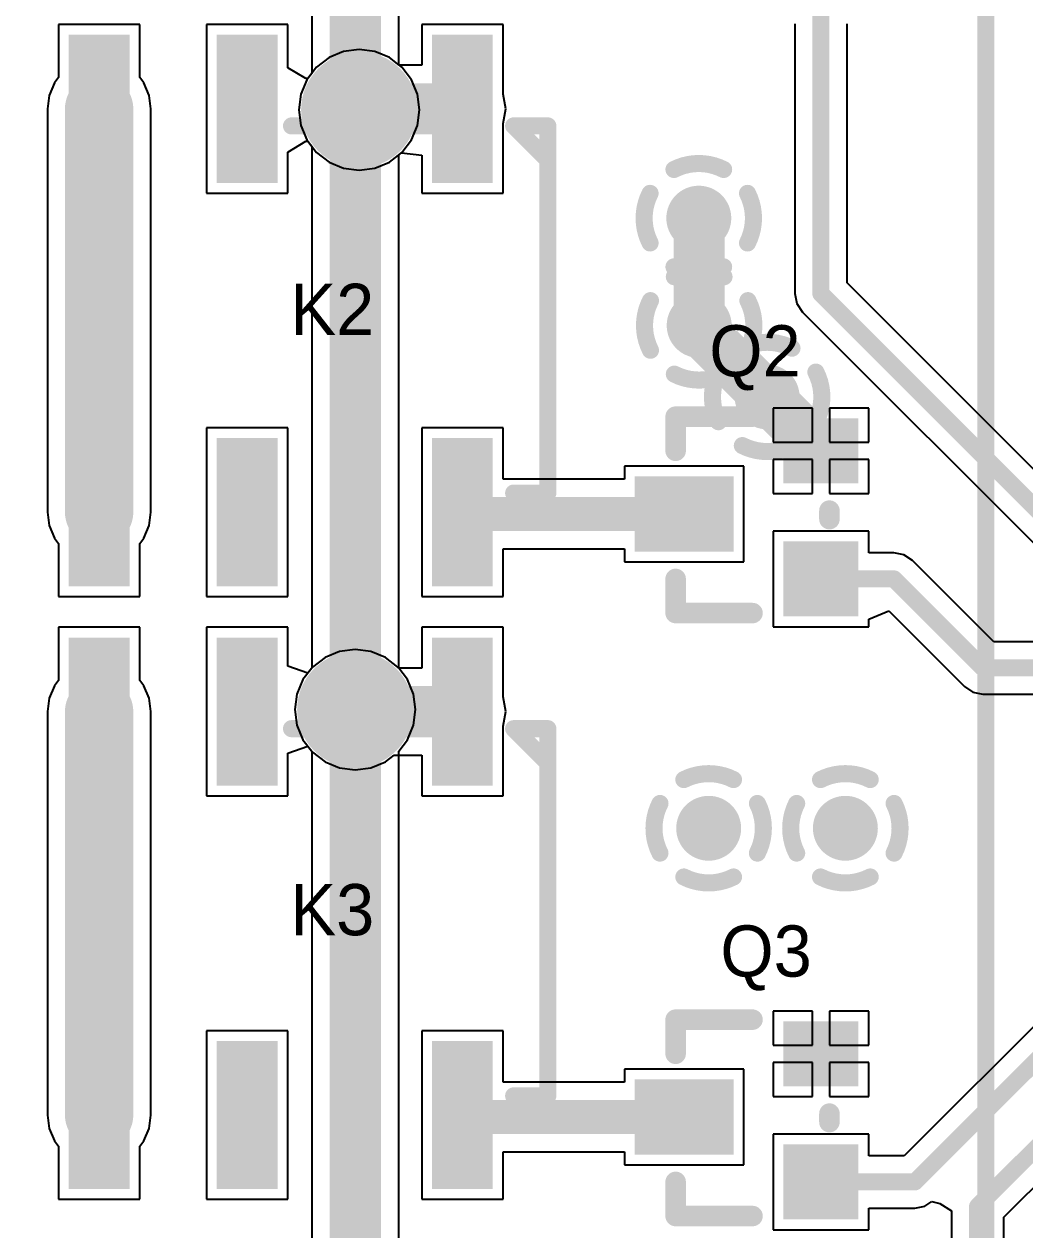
# Model space of a CAD drawing. Header units: millimetres. Extents: x 6.83 to 16.18, y 4.59 to 12.3.
# Drawn here: x 9.459 to 10.045, y 7.981 to 8.687 of the extents above; entities that cross this region are included whole.
import ezdxf

# ---------------------------------------------------------------- set-up
doc = ezdxf.new("R2010")
doc.units = ezdxf.units.MM
doc.header["$MEASUREMENT"] = 0
for name, color, linetype in [('BottomLayer', 5, 'Continuous'), ('BottomSolder', 6, 'Continuous'), ('InternalPlane1', 76, 'Continuous'), ('InternalPlane2', 16, 'Continuous'), ('MultiLayer', 9, 'Continuous'), ('TopLayer', 1, 'Continuous'), ('TopOverlay', 2, 'Continuous'), ('TopPaste', 8, 'Continuous'), ('TopSolder', 216, 'Continuous'), ('ViaHoleLayer', 16, 'Continuous')]:
    doc.layers.add(name, color=color, linetype=linetype)

# ---------------------------------------------------------------- blocks, each defined once
blk = doc.blocks.new('SOT_23_148')
at = {"layer": 'TopLayer'}
for points in [[(0.018278, 0.052755), (0.018278, 0.082755), (-0.017722, 0.052755), (-0.017722, 0.082755)], [(-0.054722, 0.012755), (-0.054722, 0.048755), (-0.104722, 0.012755), (-0.104722, 0.048755)], [(0.018278, -0.025245), (0.018278, 0.010755), (-0.017722, -0.025245), (-0.017722, 0.010755)]]:
    blk.add_solid(points, dxfattribs=at)
at = {"layer": 'TopOverlay', "const_width": 0.012}
for points in [[(-0.084722, 0.087755), (-0.039722, 0.087755)], [(-0.084722, 0.067755), (-0.084722, 0.087755)], [(0.005278, 0.027755), (0.005278, 0.032755)], [(-0.084722, -0.027245), (-0.084722, -0.007245)], [(-0.084722, -0.027245), (-0.039722, -0.027245)]]:
    blk.add_lwpolyline(points, dxfattribs=at)
at = {"layer": 'TopOverlay', "const_width": 0.006}
for points in [[(-0.087722, 0.087755, 1), (-0.081722, 0.087755, 1)], [(-0.087722, 0.087755, 1), (-0.081722, 0.087755, 1)], [(-0.042722, 0.087755, 1), (-0.036722, 0.087755, 1)], [(-0.087722, 0.067755, 1), (-0.081722, 0.067755, 1)], [(0.002278, 0.032755, 1), (0.008278, 0.032755, 1)], [(0.002278, 0.027755, 1), (0.008278, 0.027755, 1)], [(-0.087722, -0.007245, 1), (-0.081722, -0.007245, 1)], [(-0.087722, -0.027245, 1), (-0.081722, -0.027245, 1)], [(-0.087722, -0.027245, 1), (-0.081722, -0.027245, 1)], [(-0.042722, -0.027245, 1), (-0.036722, -0.027245, 1)]]:
    blk.add_lwpolyline(points, format="xyb", close=True, dxfattribs=at)
at = {"layer": 'TopPaste'}
for points in [[(0.018278, 0.052755), (0.018278, 0.082755), (-0.017722, 0.052755), (-0.017722, 0.082755)], [(-0.054722, 0.012755), (-0.054722, 0.048755), (-0.104722, 0.012755), (-0.104722, 0.048755)], [(0.018278, -0.025245), (0.018278, 0.010755), (-0.017722, -0.025245), (-0.017722, 0.010755)]]:
    blk.add_solid(points, dxfattribs=at)
at = {"layer": 'TopSolder'}
for points in [[(0.022278, 0.048755), (0.022278, 0.086755), (-0.021722, 0.048755), (-0.021722, 0.086755)], [(-0.050722, 0.008755), (-0.050722, 0.052755), (-0.108722, 0.008755), (-0.108722, 0.052755)], [(0.022278, -0.029245), (0.022278, 0.014755), (-0.021722, -0.029245), (-0.021722, 0.014755)]]:
    blk.add_solid(points, dxfattribs=at)
blk = doc.blocks.new('SOT_23_149')
at = {"layer": 'TopLayer'}
for points in [[(0.018278, 0.052755), (0.018278, 0.082755), (-0.017722, 0.052755), (-0.017722, 0.082755)], [(-0.054722, 0.012755), (-0.054722, 0.048755), (-0.104722, 0.012755), (-0.104722, 0.048755)], [(0.018278, -0.025245), (0.018278, 0.010755), (-0.017722, -0.025245), (-0.017722, 0.010755)]]:
    blk.add_solid(points, dxfattribs=at)
at = {"layer": 'TopOverlay', "const_width": 0.012}
for points in [[(-0.084722, 0.087755), (-0.039722, 0.087755)], [(-0.084722, 0.067755), (-0.084722, 0.087755)], [(0.005278, 0.027755), (0.005278, 0.032755)], [(-0.084722, -0.027245), (-0.084722, -0.007245)], [(-0.084722, -0.027245), (-0.039722, -0.027245)]]:
    blk.add_lwpolyline(points, dxfattribs=at)
at = {"layer": 'TopOverlay', "const_width": 0.006}
for points in [[(-0.087722, 0.087755, 1), (-0.081722, 0.087755, 1)], [(-0.087722, 0.087755, 1), (-0.081722, 0.087755, 1)], [(-0.042722, 0.087755, 1), (-0.036722, 0.087755, 1)], [(-0.087722, 0.067755, 1), (-0.081722, 0.067755, 1)], [(0.002278, 0.032755, 1), (0.008278, 0.032755, 1)], [(0.002278, 0.027755, 1), (0.008278, 0.027755, 1)], [(-0.087722, -0.007245, 1), (-0.081722, -0.007245, 1)], [(-0.087722, -0.027245, 1), (-0.081722, -0.027245, 1)], [(-0.087722, -0.027245, 1), (-0.081722, -0.027245, 1)], [(-0.042722, -0.027245, 1), (-0.036722, -0.027245, 1)]]:
    blk.add_lwpolyline(points, format="xyb", close=True, dxfattribs=at)
at = {"layer": 'TopPaste'}
for points in [[(0.018278, 0.052755), (0.018278, 0.082755), (-0.017722, 0.052755), (-0.017722, 0.082755)], [(-0.054722, 0.012755), (-0.054722, 0.048755), (-0.104722, 0.012755), (-0.104722, 0.048755)], [(0.018278, -0.025245), (0.018278, 0.010755), (-0.017722, -0.025245), (-0.017722, 0.010755)]]:
    blk.add_solid(points, dxfattribs=at)
at = {"layer": 'TopSolder'}
for points in [[(0.022278, 0.048755), (0.022278, 0.086755), (-0.021722, 0.048755), (-0.021722, 0.086755)], [(-0.050722, 0.008755), (-0.050722, 0.052755), (-0.108722, 0.008755), (-0.108722, 0.052755)], [(0.022278, -0.029245), (0.022278, 0.014755), (-0.021722, -0.029245), (-0.021722, 0.014755)]]:
    blk.add_solid(points, dxfattribs=at)
blk = doc.blocks.new('AXICOM_IM06_155')
at = {"layer": 'TopLayer'}
for points in [[(-0.13873, 0.0719), (-0.11117, 0.0719), (-0.13873, 0.15064), (-0.11117, 0.15064)], [(-0.01275, 0.0719), (0.01481, 0.0719), (-0.01275, 0.15064), (0.01481, 0.15064)], [(0.07387, 0.0719), (0.10143, 0.0719), (0.07387, 0.15064), (0.10143, 0.15064)], [(0.16048, 0.0719), (0.18804, 0.0719), (0.16048, 0.15064), (0.18804, 0.15064)], [(-0.13873, -0.16432), (-0.11117, -0.16432), (-0.13873, -0.08558), (-0.11117, -0.08558)], [(-0.01275, -0.16432), (0.01481, -0.16432), (-0.01275, -0.08558), (0.01481, -0.08558)], [(0.07387, -0.16432), (0.10143, -0.16432), (0.07387, -0.08558), (0.10143, -0.08558)], [(0.16048, -0.16432), (0.18804, -0.16432), (0.16048, -0.08558), (0.18804, -0.08558)]]:
    blk.add_solid(points, dxfattribs=at)
at = {"layer": 'TopOverlay', "const_width": 0.01}
for points in [[(-0.15495, 0.10005), (-0.17495, 0.10005)], [(-0.17495, 0.10005), (-0.17495, -0.11495)], [(0.22005, 0.10005), (0.20005, 0.10005)], [(0.22005, 0.10005), (0.22005, -0.11495)], [(-0.15495, -0.11495), (-0.17495, -0.09495)], [(-0.15495, -0.11495), (-0.17495, -0.11495)], [(-0.02495, -0.11495), (-0.09995, -0.11495)], [(0.22005, -0.11495), (0.20005, -0.11495)]]:
    blk.add_lwpolyline(points, dxfattribs=at)
at = {"layer": 'TopOverlay', "const_width": 0.005}
for points in [[(-0.17745, 0.10005, 1), (-0.17245, 0.10005, 1)], [(-0.17745, 0.10005, 1), (-0.17245, 0.10005, 1)], [(-0.15745, 0.10005, 1), (-0.15245, 0.10005, 1)], [(0.19755, 0.10005, 1), (0.20255, 0.10005, 1)], [(0.21755, 0.10005, 1), (0.22255, 0.10005, 1)], [(0.21755, 0.10005, 1), (0.22255, 0.10005, 1)], [(-0.17745, -0.09495, 1), (-0.17245, -0.09495, 1)], [(-0.17745, -0.11495, 1), (-0.17245, -0.11495, 1)], [(-0.17745, -0.11495, 1), (-0.17245, -0.11495, 1)], [(-0.15745, -0.11495, 1), (-0.15245, -0.11495, 1)], [(-0.15745, -0.11495, 1), (-0.15245, -0.11495, 1)], [(-0.10245, -0.11495, 1), (-0.09745, -0.11495, 1)], [(-0.02745, -0.11495, 1), (-0.02245, -0.11495, 1)], [(0.19755, -0.11495, 1), (0.20255, -0.11495, 1)], [(0.21755, -0.11495, 1), (0.22255, -0.11495, 1)], [(0.21755, -0.11495, 1), (0.22255, -0.11495, 1)]]:
    blk.add_lwpolyline(points, format="xyb", close=True, dxfattribs=at)
at = {"layer": 'TopPaste'}
for points in [[(-0.13873, 0.0719), (-0.11117, 0.0719), (-0.13873, 0.15064), (-0.11117, 0.15064)], [(-0.01275, 0.0719), (0.01481, 0.0719), (-0.01275, 0.15064), (0.01481, 0.15064)], [(0.07387, 0.0719), (0.10143, 0.0719), (0.07387, 0.15064), (0.10143, 0.15064)], [(0.16048, 0.0719), (0.18804, 0.0719), (0.16048, 0.15064), (0.18804, 0.15064)], [(-0.13873, -0.16432), (-0.11117, -0.16432), (-0.13873, -0.08558), (-0.11117, -0.08558)], [(-0.01275, -0.16432), (0.01481, -0.16432), (-0.01275, -0.08558), (0.01481, -0.08558)], [(0.07387, -0.16432), (0.10143, -0.16432), (0.07387, -0.08558), (0.10143, -0.08558)], [(0.16048, -0.16432), (0.18804, -0.16432), (0.16048, -0.08558), (0.18804, -0.08558)]]:
    blk.add_solid(points, dxfattribs=at)
at = {"layer": 'TopSolder'}
for points in [[(-0.14273, 0.0679), (-0.10717, 0.0679), (-0.14273, 0.15464), (-0.10717, 0.15464)], [(-0.01675, 0.0679), (0.01881, 0.0679), (-0.01675, 0.15464), (0.01881, 0.15464)], [(0.06987, 0.0679), (0.10543, 0.0679), (0.06987, 0.15464), (0.10543, 0.15464)], [(0.15648, 0.0679), (0.19204, 0.0679), (0.15648, 0.15464), (0.19204, 0.15464)], [(-0.14273, -0.16832), (-0.10717, -0.16832), (-0.14273, -0.08158), (-0.10717, -0.08158)], [(-0.01675, -0.16832), (0.01881, -0.16832), (-0.01675, -0.08158), (0.01881, -0.08158)], [(0.06987, -0.16832), (0.10543, -0.16832), (0.06987, -0.08158), (0.10543, -0.08158)], [(0.15648, -0.16832), (0.19204, -0.16832), (0.15648, -0.08158), (0.19204, -0.08158)]]:
    blk.add_solid(points, dxfattribs=at)
blk = doc.blocks.new('AXICOM_IM06_156')
at = {"layer": 'TopLayer'}
for points in [[(-0.13873, 0.0719), (-0.11117, 0.0719), (-0.13873, 0.15064), (-0.11117, 0.15064)], [(-0.01275, 0.0719), (0.01481, 0.0719), (-0.01275, 0.15064), (0.01481, 0.15064)], [(0.07387, 0.0719), (0.10143, 0.0719), (0.07387, 0.15064), (0.10143, 0.15064)], [(0.16048, 0.0719), (0.18804, 0.0719), (0.16048, 0.15064), (0.18804, 0.15064)], [(-0.13873, -0.16432), (-0.11117, -0.16432), (-0.13873, -0.08558), (-0.11117, -0.08558)], [(-0.01275, -0.16432), (0.01481, -0.16432), (-0.01275, -0.08558), (0.01481, -0.08558)], [(0.07387, -0.16432), (0.10143, -0.16432), (0.07387, -0.08558), (0.10143, -0.08558)], [(0.16048, -0.16432), (0.18804, -0.16432), (0.16048, -0.08558), (0.18804, -0.08558)]]:
    blk.add_solid(points, dxfattribs=at)
at = {"layer": 'TopOverlay', "const_width": 0.01}
for points in [[(-0.15495, 0.10005), (-0.17495, 0.10005)], [(-0.17495, 0.10005), (-0.17495, -0.11495)], [(0.22005, 0.10005), (0.20005, 0.10005)], [(0.22005, 0.10005), (0.22005, -0.11495)], [(-0.15495, -0.11495), (-0.17495, -0.09495)], [(-0.15495, -0.11495), (-0.17495, -0.11495)], [(-0.02495, -0.11495), (-0.09995, -0.11495)], [(0.22005, -0.11495), (0.20005, -0.11495)]]:
    blk.add_lwpolyline(points, dxfattribs=at)
at = {"layer": 'TopOverlay', "const_width": 0.005}
for points in [[(-0.17745, 0.10005, 1), (-0.17245, 0.10005, 1)], [(-0.17745, 0.10005, 1), (-0.17245, 0.10005, 1)], [(-0.15745, 0.10005, 1), (-0.15245, 0.10005, 1)], [(0.19755, 0.10005, 1), (0.20255, 0.10005, 1)], [(0.21755, 0.10005, 1), (0.22255, 0.10005, 1)], [(0.21755, 0.10005, 1), (0.22255, 0.10005, 1)], [(-0.17745, -0.09495, 1), (-0.17245, -0.09495, 1)], [(-0.17745, -0.11495, 1), (-0.17245, -0.11495, 1)], [(-0.17745, -0.11495, 1), (-0.17245, -0.11495, 1)], [(-0.15745, -0.11495, 1), (-0.15245, -0.11495, 1)], [(-0.15745, -0.11495, 1), (-0.15245, -0.11495, 1)], [(-0.10245, -0.11495, 1), (-0.09745, -0.11495, 1)], [(-0.02745, -0.11495, 1), (-0.02245, -0.11495, 1)], [(0.19755, -0.11495, 1), (0.20255, -0.11495, 1)], [(0.21755, -0.11495, 1), (0.22255, -0.11495, 1)], [(0.21755, -0.11495, 1), (0.22255, -0.11495, 1)]]:
    blk.add_lwpolyline(points, format="xyb", close=True, dxfattribs=at)
at = {"layer": 'TopPaste'}
for points in [[(-0.13873, 0.0719), (-0.11117, 0.0719), (-0.13873, 0.15064), (-0.11117, 0.15064)], [(-0.01275, 0.0719), (0.01481, 0.0719), (-0.01275, 0.15064), (0.01481, 0.15064)], [(0.07387, 0.0719), (0.10143, 0.0719), (0.07387, 0.15064), (0.10143, 0.15064)], [(0.16048, 0.0719), (0.18804, 0.0719), (0.16048, 0.15064), (0.18804, 0.15064)], [(-0.13873, -0.16432), (-0.11117, -0.16432), (-0.13873, -0.08558), (-0.11117, -0.08558)], [(-0.01275, -0.16432), (0.01481, -0.16432), (-0.01275, -0.08558), (0.01481, -0.08558)], [(0.07387, -0.16432), (0.10143, -0.16432), (0.07387, -0.08558), (0.10143, -0.08558)], [(0.16048, -0.16432), (0.18804, -0.16432), (0.16048, -0.08558), (0.18804, -0.08558)]]:
    blk.add_solid(points, dxfattribs=at)
at = {"layer": 'TopSolder'}
for points in [[(-0.14273, 0.0679), (-0.10717, 0.0679), (-0.14273, 0.15464), (-0.10717, 0.15464)], [(-0.01675, 0.0679), (0.01881, 0.0679), (-0.01675, 0.15464), (0.01881, 0.15464)], [(0.06987, 0.0679), (0.10543, 0.0679), (0.06987, 0.15464), (0.10543, 0.15464)], [(0.15648, 0.0679), (0.19204, 0.0679), (0.15648, 0.15464), (0.19204, 0.15464)], [(-0.14273, -0.16832), (-0.10717, -0.16832), (-0.14273, -0.08158), (-0.10717, -0.08158)], [(-0.01675, -0.16832), (0.01881, -0.16832), (-0.01675, -0.08158), (0.01881, -0.08158)], [(0.06987, -0.16832), (0.10543, -0.16832), (0.06987, -0.08158), (0.10543, -0.08158)], [(0.15648, -0.16832), (0.19204, -0.16832), (0.15648, -0.08158), (0.19204, -0.08158)]]:
    blk.add_solid(points, dxfattribs=at)

msp = doc.modelspace()

# ---------------------------------------------------------------- linework, layer by layer
at = {"layer": 'BottomLayer'}
for p, q in [((9.62737, 8.96211), (9.62737, 8.65766)), ((9.67835, 8.66268), (9.67835, 8.96488)), ((9.62737, 8.65766), (9.62458, 8.65402)), ((9.68011, 8.66133), (9.67835, 8.66268)), ((9.68572, 8.65402), (9.68011, 8.66133)), ((9.62458, 8.65402), (9.62105, 8.6455)), ((9.68925, 8.6455), (9.68572, 8.65402)), ((9.62105, 8.6455), (9.61985, 8.63637)), ((9.69045, 8.63637), (9.68925, 8.6455)), ((9.61985, 8.63637), (9.62105, 8.62723)), ((9.68925, 8.62723), (9.69045, 8.63637)), ((9.62105, 8.62723), (9.62458, 8.61872)), ((9.68572, 8.61872), (9.68925, 8.62723)), ((9.62458, 8.61872), (9.62737, 8.61508)), ((9.62737, 8.61508), (9.62737, 8.30947)), ((9.68011, 8.61141), (9.68572, 8.61872)), ((9.67835, 8.61005), (9.68011, 8.61141)), ((9.67835, 8.30937), (9.67835, 8.61005)), ((9.62737, 8.30947), (9.62225, 8.3028)), ((9.68339, 8.3028), (9.67835, 8.30937)), ((9.62225, 8.3028), (9.61872, 8.29428)), ((9.68692, 8.29428), (9.68339, 8.3028)), ((9.61872, 8.29428), (9.61752, 8.28514)), ((9.68812, 8.28514), (9.68692, 8.29428)), ((9.61752, 8.28514), (9.61872, 8.27601)), ((9.68692, 8.27601), (9.68812, 8.28514)), ((9.61872, 8.27601), (9.62225, 8.26749)), ((9.68339, 8.26749), (9.68692, 8.27601)), ((9.62225, 8.26749), (9.62737, 8.26082)), ((9.67835, 8.26092), (9.68339, 8.26749)), ((9.67835, 7.95698), (9.67835, 8.26092)), ((9.62737, 8.26082), (9.62737, 7.95708))]:
    msp.add_line(p, q, dxfattribs=at)
at = {"layer": 'BottomLayer', "const_width": 0.03}
msp.add_lwpolyline([(9.65286, 5.81902), (9.65286, 10.53152)], dxfattribs=at)
at = {"layer": 'BottomLayer'}
for points, const_width in [([(9.64265, 8.63637, 1), (9.66765, 8.63637, 1)], 0.025), ([(9.8464, 8.57295, 1), (9.8614, 8.57295, 1)], 0.015), ([(9.84662, 8.51012, 1), (9.86162, 8.51012, 1)], 0.015), ([(9.8864, 8.46828, 1), (9.9014, 8.46828, 1)], 0.015), ([(9.64032, 8.28514, 1), (9.66532, 8.28514, 1)], 0.025), ([(9.85218, 8.21568, 1), (9.86718, 8.21568, 1)], 0.015), ([(9.93218, 8.21568, 1), (9.94718, 8.21568, 1)], 0.015)]:
    msp.add_lwpolyline(points, format="xyb", close=True, dxfattribs=dict(at, const_width=const_width))
at = {"layer": 'BottomSolder'}
for points, const_width in [([(9.64065, 8.63637, 1), (9.66965, 8.63637, 1)], 0.029), ([(9.8444, 8.57295, 1), (9.8634, 8.57295, 1)], 0.019), ([(9.84462, 8.51012, 1), (9.86362, 8.51012, 1)], 0.019), ([(9.8844, 8.46828, 1), (9.9034, 8.46828, 1)], 0.019), ([(9.63832, 8.28514, 1), (9.66732, 8.28514, 1)], 0.029), ([(9.85018, 8.21568, 1), (9.86918, 8.21568, 1)], 0.019), ([(9.93018, 8.21568, 1), (9.94918, 8.21568, 1)], 0.019)]:
    msp.add_lwpolyline(points, format="xyb", close=True, dxfattribs=dict(at, const_width=const_width))
at = {"layer": 'InternalPlane1'}
for points, const_width in [([(9.63815, 8.63637, 1), (9.67215, 8.63637, 1)], 0.034), ([(9.83687, 8.60146, 1), (9.84187, 8.60146, 1)], 0.005), ([(9.86593, 8.60146, 1), (9.87093, 8.60146, 1)], 0.005), ([(9.82289, 8.58747, 1), (9.82789, 8.58747, 1)], 0.005), ([(9.87991, 8.58747, 1), (9.88491, 8.58747, 1)], 0.005), ([(9.82289, 8.55842, 1), (9.82789, 8.55842, 1)], 0.005), ([(9.87991, 8.55842, 1), (9.88491, 8.55842, 1)], 0.005), ([(9.83687, 8.54443, 1), (9.84187, 8.54443, 1)], 0.005), ([(9.83709, 8.53863, 1), (9.84209, 8.53863, 1)], 0.005), ([(9.86593, 8.54443, 1), (9.87093, 8.54443, 1)], 0.005), ([(9.86615, 8.53863, 1), (9.87115, 8.53863, 1)], 0.005), ([(9.82311, 8.52465, 1), (9.82811, 8.52465, 1)], 0.005), ([(9.88013, 8.52465, 1), (9.88513, 8.52465, 1)], 0.005), ([(9.87688, 8.49679, 1), (9.88188, 8.49679, 1)], 0.005), ([(9.90593, 8.49679, 1), (9.91093, 8.49679, 1)], 0.005), ([(9.82311, 8.49559, 1), (9.82811, 8.49559, 1)], 0.005), ([(9.88013, 8.49559, 1), (9.88513, 8.49559, 1)], 0.005), ([(9.86289, 8.48281, 1), (9.86789, 8.48281, 1)], 0.005), ([(9.91992, 8.48281, 1), (9.92492, 8.48281, 1)], 0.005), ([(9.83709, 8.48161, 1), (9.84209, 8.48161, 1)], 0.005), ([(9.86615, 8.48161, 1), (9.87115, 8.48161, 1)], 0.005), ([(9.86289, 8.45375, 1), (9.86789, 8.45375, 1)], 0.005), ([(9.91992, 8.45375, 1), (9.92492, 8.45375, 1)], 0.005), ([(9.87688, 8.43977, 1), (9.88188, 8.43977, 1)], 0.005), ([(9.90593, 8.43977, 1), (9.91093, 8.43977, 1)], 0.005), ([(9.63582, 8.28514, 1), (9.66982, 8.28514, 1)], 0.034), ([(9.84265, 8.24419, 1), (9.84765, 8.24419, 1)], 0.005), ([(9.87171, 8.24419, 1), (9.87671, 8.24419, 1)], 0.005), ([(9.92265, 8.24419, 1), (9.92765, 8.24419, 1)], 0.005), ([(9.95171, 8.24419, 1), (9.95671, 8.24419, 1)], 0.005), ([(9.82867, 8.23021, 1), (9.83367, 8.23021, 1)], 0.005), ([(9.88569, 8.23021, 1), (9.89069, 8.23021, 1)], 0.005), ([(9.90867, 8.23021, 1), (9.91367, 8.23021, 1)], 0.005), ([(9.96569, 8.23021, 1), (9.97069, 8.23021, 1)], 0.005), ([(9.82867, 8.20115, 1), (9.83367, 8.20115, 1)], 0.005), ([(9.88569, 8.20115, 1), (9.89069, 8.20115, 1)], 0.005), ([(9.90867, 8.20115, 1), (9.91367, 8.20115, 1)], 0.005), ([(9.96569, 8.20115, 1), (9.97069, 8.20115, 1)], 0.005), ([(9.84265, 8.18717, 1), (9.84765, 8.18717, 1)], 0.005), ([(9.87171, 8.18717, 1), (9.87671, 8.18717, 1)], 0.005), ([(9.92265, 8.18717, 1), (9.92765, 8.18717, 1)], 0.005), ([(9.95171, 8.18717, 1), (9.95671, 8.18717, 1)], 0.005)]:
    msp.add_lwpolyline(points, format="xyb", close=True, dxfattribs=dict(at, const_width=const_width))
at = {"layer": 'InternalPlane1', "const_width": 0.01}
for points in [[(9.83937, 8.60146, -0.240079), (9.86843, 8.60146)], [(9.82539, 8.55842, -0.240079), (9.82539, 8.58747)], [(9.88241, 8.58747, -0.240079), (9.88241, 8.55842)], [(9.86843, 8.54443, -0.240079), (9.83937, 8.54443)], [(9.83959, 8.53863, -0.240079), (9.86865, 8.53863)], [(9.82561, 8.49559, -0.240079), (9.82561, 8.52465)], [(9.88263, 8.52465, -0.240079), (9.88263, 8.49559)], [(9.87938, 8.49679, -0.240079), (9.90843, 8.49679)], [(9.86539, 8.45375, -0.240079), (9.86539, 8.48281)], [(9.92242, 8.48281, -0.240079), (9.92242, 8.45375)], [(9.86865, 8.48161, -0.240079), (9.83959, 8.48161)], [(9.90843, 8.43977, -0.240079), (9.87938, 8.43977)], [(9.84515, 8.24419, -0.240079), (9.87421, 8.24419)], [(9.92515, 8.24419, -0.240079), (9.95421, 8.24419)], [(9.83117, 8.20115, -0.240079), (9.83117, 8.23021)], [(9.88819, 8.23021, -0.240079), (9.88819, 8.20115)], [(9.91117, 8.20115, -0.240079), (9.91117, 8.23021)], [(9.96819, 8.23021, -0.240079), (9.96819, 8.20115)], [(9.87421, 8.18717, -0.240079), (9.84515, 8.18717)], [(9.95421, 8.18717, -0.240079), (9.92515, 8.18717)]]:
    msp.add_lwpolyline(points, format="xyb", dxfattribs=at)
at = {"layer": 'InternalPlane2'}
for points, const_width in [([(9.63815, 8.63637, 1), (9.67215, 8.63637, 1)], 0.034), ([(9.83687, 8.60146, 1), (9.84187, 8.60146, 1)], 0.005), ([(9.86593, 8.60146, 1), (9.87093, 8.60146, 1)], 0.005), ([(9.82289, 8.58747, 1), (9.82789, 8.58747, 1)], 0.005), ([(9.87991, 8.58747, 1), (9.88491, 8.58747, 1)], 0.005), ([(9.82289, 8.55842, 1), (9.82789, 8.55842, 1)], 0.005), ([(9.87991, 8.55842, 1), (9.88491, 8.55842, 1)], 0.005), ([(9.83687, 8.54443, 1), (9.84187, 8.54443, 1)], 0.005), ([(9.83709, 8.53863, 1), (9.84209, 8.53863, 1)], 0.005), ([(9.86593, 8.54443, 1), (9.87093, 8.54443, 1)], 0.005), ([(9.86615, 8.53863, 1), (9.87115, 8.53863, 1)], 0.005), ([(9.82311, 8.52465, 1), (9.82811, 8.52465, 1)], 0.005), ([(9.88013, 8.52465, 1), (9.88513, 8.52465, 1)], 0.005), ([(9.87688, 8.49679, 1), (9.88188, 8.49679, 1)], 0.005), ([(9.90593, 8.49679, 1), (9.91093, 8.49679, 1)], 0.005), ([(9.82311, 8.49559, 1), (9.82811, 8.49559, 1)], 0.005), ([(9.88013, 8.49559, 1), (9.88513, 8.49559, 1)], 0.005), ([(9.86289, 8.48281, 1), (9.86789, 8.48281, 1)], 0.005), ([(9.91992, 8.48281, 1), (9.92492, 8.48281, 1)], 0.005), ([(9.83709, 8.48161, 1), (9.84209, 8.48161, 1)], 0.005), ([(9.86615, 8.48161, 1), (9.87115, 8.48161, 1)], 0.005), ([(9.86289, 8.45375, 1), (9.86789, 8.45375, 1)], 0.005), ([(9.91992, 8.45375, 1), (9.92492, 8.45375, 1)], 0.005), ([(9.87688, 8.43977, 1), (9.88188, 8.43977, 1)], 0.005), ([(9.90593, 8.43977, 1), (9.91093, 8.43977, 1)], 0.005), ([(9.63582, 8.28514, 1), (9.66982, 8.28514, 1)], 0.034), ([(9.84265, 8.24419, 1), (9.84765, 8.24419, 1)], 0.005), ([(9.87171, 8.24419, 1), (9.87671, 8.24419, 1)], 0.005), ([(9.92265, 8.24419, 1), (9.92765, 8.24419, 1)], 0.005), ([(9.95171, 8.24419, 1), (9.95671, 8.24419, 1)], 0.005), ([(9.82867, 8.23021, 1), (9.83367, 8.23021, 1)], 0.005), ([(9.88569, 8.23021, 1), (9.89069, 8.23021, 1)], 0.005), ([(9.90867, 8.23021, 1), (9.91367, 8.23021, 1)], 0.005), ([(9.96569, 8.23021, 1), (9.97069, 8.23021, 1)], 0.005), ([(9.82867, 8.20115, 1), (9.83367, 8.20115, 1)], 0.005), ([(9.88569, 8.20115, 1), (9.89069, 8.20115, 1)], 0.005), ([(9.90867, 8.20115, 1), (9.91367, 8.20115, 1)], 0.005), ([(9.96569, 8.20115, 1), (9.97069, 8.20115, 1)], 0.005), ([(9.84265, 8.18717, 1), (9.84765, 8.18717, 1)], 0.005), ([(9.87171, 8.18717, 1), (9.87671, 8.18717, 1)], 0.005), ([(9.92265, 8.18717, 1), (9.92765, 8.18717, 1)], 0.005), ([(9.95171, 8.18717, 1), (9.95671, 8.18717, 1)], 0.005)]:
    msp.add_lwpolyline(points, format="xyb", close=True, dxfattribs=dict(at, const_width=const_width))
at = {"layer": 'InternalPlane2', "const_width": 0.01}
for points in [[(9.83937, 8.60146, -0.240079), (9.86843, 8.60146)], [(9.82539, 8.55842, -0.240079), (9.82539, 8.58747)], [(9.88241, 8.58747, -0.240079), (9.88241, 8.55842)], [(9.86843, 8.54443, -0.240079), (9.83937, 8.54443)], [(9.83959, 8.53863, -0.240079), (9.86865, 8.53863)], [(9.82561, 8.49559, -0.240079), (9.82561, 8.52465)], [(9.88263, 8.52465, -0.240079), (9.88263, 8.49559)], [(9.87938, 8.49679, -0.240079), (9.90843, 8.49679)], [(9.86539, 8.45375, -0.240079), (9.86539, 8.48281)], [(9.92242, 8.48281, -0.240079), (9.92242, 8.45375)], [(9.86865, 8.48161, -0.240079), (9.83959, 8.48161)], [(9.90843, 8.43977, -0.240079), (9.87938, 8.43977)], [(9.84515, 8.24419, -0.240079), (9.87421, 8.24419)], [(9.92515, 8.24419, -0.240079), (9.95421, 8.24419)], [(9.83117, 8.20115, -0.240079), (9.83117, 8.23021)], [(9.88819, 8.23021, -0.240079), (9.88819, 8.20115)], [(9.91117, 8.20115, -0.240079), (9.91117, 8.23021)], [(9.96819, 8.23021, -0.240079), (9.96819, 8.20115)], [(9.87421, 8.18717, -0.240079), (9.84515, 8.18717)], [(9.95421, 8.18717, -0.240079), (9.92515, 8.18717)]]:
    msp.add_lwpolyline(points, format="xyb", dxfattribs=at)
at = {"layer": 'MultiLayer'}
for points, const_width in [([(9.64265, 8.63637, 1), (9.66765, 8.63637, 1)], 0.025), ([(9.8464, 8.57295, 1), (9.8614, 8.57295, 1)], 0.015), ([(9.84662, 8.51012, 1), (9.86162, 8.51012, 1)], 0.015), ([(9.8864, 8.46828, 1), (9.9014, 8.46828, 1)], 0.015), ([(9.64032, 8.28514, 1), (9.66532, 8.28514, 1)], 0.025), ([(9.85218, 8.21568, 1), (9.86718, 8.21568, 1)], 0.015), ([(9.93218, 8.21568, 1), (9.94718, 8.21568, 1)], 0.015)]:
    msp.add_lwpolyline(points, format="xyb", close=True, dxfattribs=dict(at, const_width=const_width))
at = {"layer": 'TopLayer'}
for p, q in [((9.52673, 8.68635), (9.47917, 8.68635)), ((9.47917, 8.68635), (9.47917, 8.65527)), ((9.52673, 8.65527), (9.52673, 8.68635)), ((9.61335, 8.68635), (9.56579, 8.68635)), ((9.56579, 8.68635), (9.56579, 8.58761)), ((9.61335, 8.66107), (9.61335, 8.68635)), ((9.73933, 8.68635), (9.69177, 8.68635)), ((9.69177, 8.68635), (9.69177, 8.66247)), ((9.73933, 8.64558), (9.73933, 8.68635)), ((9.91005, 8.68679), (9.91005, 8.52876)), ((9.94064, 8.53509), (9.94064, 8.68679)), ((9.64601, 8.67047), (9.6375, 8.66694)), ((9.65515, 8.67167), (9.64601, 8.67047)), ((9.66428, 8.67047), (9.65515, 8.67167)), ((9.6728, 8.66694), (9.66428, 8.67047)), ((9.6375, 8.66694), (9.63019, 8.66133)), ((9.67862, 8.66247), (9.6728, 8.66694)), ((9.62389, 8.65472), (9.61335, 8.66107)), ((9.63019, 8.66133), (9.62516, 8.65478)), ((9.69177, 8.66247), (9.67862, 8.66247)), ((9.47675, 8.65211), (9.47373, 8.64482)), ((9.47917, 8.65527), (9.47675, 8.65211)), ((9.52916, 8.65211), (9.52673, 8.65527)), ((9.53218, 8.64482), (9.52916, 8.65211)), ((9.62516, 8.65478), (9.62389, 8.65472)), ((9.47373, 8.64482), (9.47269, 8.63698)), ((9.53321, 8.63698), (9.53218, 8.64482)), ((9.74104, 8.63698), (9.73933, 8.64558)), ((9.47269, 8.63698), (9.47269, 8.40076)), ((9.53321, 8.40076), (9.53321, 8.63698)), ((9.73933, 8.62839), (9.74104, 8.63698)), ((9.73933, 8.58761), (9.73933, 8.62839)), ((9.61335, 8.61167), (9.62389, 8.61801)), ((9.62389, 8.61801), (9.62516, 8.61796)), ((9.62516, 8.61796), (9.63019, 8.61141)), ((9.61335, 8.58761), (9.61335, 8.61167)), ((9.63019, 8.61141), (9.6375, 8.6058)), ((9.6728, 8.6058), (9.67996, 8.61129)), ((9.67996, 8.61129), (9.69177, 8.60978)), ((9.69177, 8.60978), (9.69177, 8.58761)), ((9.6375, 8.6058), (9.64601, 8.60227)), ((9.64601, 8.60227), (9.65515, 8.60107)), ((9.65515, 8.60107), (9.66428, 8.60227)), ((9.66428, 8.60227), (9.6728, 8.6058)), ((9.56579, 8.58761), (9.61335, 8.58761)), ((9.69177, 8.58761), (9.73933, 8.58761)), ((10.11729, 8.35844), (9.94064, 8.53509)), ((9.91005, 8.52876), (9.91121, 8.5229)), ((9.91121, 8.5229), (9.91453, 8.51794)), ((9.91453, 8.51794), (10.09577, 8.3367)), ((9.92034, 8.46171), (9.89734, 8.46171)), ((9.89734, 8.46171), (9.89734, 8.44171)), ((9.92034, 8.44171), (9.92034, 8.46171)), ((9.95334, 8.46171), (9.93034, 8.46171)), ((9.93034, 8.46171), (9.93034, 8.44171)), ((9.95334, 8.44171), (9.95334, 8.46171)), ((9.61335, 8.45013), (9.56579, 8.45013)), ((9.56579, 8.45013), (9.56579, 8.35139)), ((9.61335, 8.35139), (9.61335, 8.45013)), ((9.73933, 8.45013), (9.69177, 8.45013)), ((9.69177, 8.45013), (9.69177, 8.35139)), ((9.73933, 8.4201), (9.73933, 8.45013)), ((9.89734, 8.44171), (9.92034, 8.44171)), ((9.93034, 8.44171), (9.95334, 8.44171)), ((9.92034, 8.43171), (9.89734, 8.43171)), ((9.89734, 8.43171), (9.89734, 8.41171)), ((9.92034, 8.41171), (9.92034, 8.43171)), ((9.95334, 8.43171), (9.93034, 8.43171)), ((9.93034, 8.43171), (9.93034, 8.41171)), ((9.95334, 8.41171), (9.95334, 8.43171)), ((9.88034, 8.42771), (9.81034, 8.42771)), ((9.81034, 8.42771), (9.81034, 8.4201)), ((9.88034, 8.37171), (9.88034, 8.42771)), ((9.81034, 8.4201), (9.73933, 8.4201)), ((9.89734, 8.41171), (9.92034, 8.41171)), ((9.93034, 8.41171), (9.95334, 8.41171)), ((9.47269, 8.40076), (9.47373, 8.39293)), ((9.53218, 8.39293), (9.53321, 8.40076)), ((9.47373, 8.39293), (9.47675, 8.38563)), ((9.52916, 8.38563), (9.53218, 8.39293)), ((9.95334, 8.38971), (9.89734, 8.38971)), ((9.89734, 8.38971), (9.89734, 8.33371)), ((9.95334, 8.377), (9.95334, 8.38971)), ((9.47675, 8.38563), (9.47917, 8.38247)), ((9.47917, 8.38247), (9.47917, 8.35139)), ((9.52673, 8.38247), (9.52916, 8.38563)), ((9.52673, 8.35139), (9.52673, 8.38247)), ((9.73933, 8.35139), (9.73933, 8.37932)), ((9.73933, 8.37932), (9.81034, 8.37932)), ((9.81034, 8.37932), (9.81034, 8.37171)), ((9.96809, 8.377), (9.95334, 8.377)), ((9.97394, 8.37584), (9.96809, 8.377)), ((9.9789, 8.37252), (9.97394, 8.37584)), ((9.81034, 8.37171), (9.88034, 8.37171)), ((10.02653, 8.32489), (9.9789, 8.37252)), ((9.47917, 8.35139), (9.52673, 8.35139)), ((9.56579, 8.35139), (9.61335, 8.35139)), ((9.69177, 8.35139), (9.73933, 8.35139)), ((9.95334, 8.3382), (9.96515, 8.34301)), ((9.96515, 8.34301), (10.00938, 8.29878)), ((9.52673, 8.33338), (9.47917, 8.33338)), ((9.47917, 8.33338), (9.47917, 8.3023)), ((9.52673, 8.3023), (9.52673, 8.33338)), ((9.61335, 8.33338), (9.56579, 8.33338)), ((9.56579, 8.33338), (9.56579, 8.23464)), ((9.61335, 8.3106), (9.61335, 8.33338)), ((9.73933, 8.33338), (9.69177, 8.33338)), ((9.69177, 8.33338), (9.69177, 8.3095)), ((9.73933, 8.29261), (9.73933, 8.33338)), ((9.89734, 8.33371), (9.95334, 8.33371)), ((9.95334, 8.33371), (9.95334, 8.3382)), ((10.09088, 8.32489), (10.02653, 8.32489)), ((9.64368, 8.31924), (9.63517, 8.31572)), ((9.65282, 8.32045), (9.64368, 8.31924)), ((9.66196, 8.31924), (9.65282, 8.32045)), ((9.67047, 8.31572), (9.66196, 8.31924)), ((9.62516, 8.30659), (9.61335, 8.3106)), ((9.63517, 8.31572), (9.62786, 8.31011)), ((9.67778, 8.31011), (9.67047, 8.31572)), ((9.62786, 8.31011), (9.62516, 8.30659)), ((9.67825, 8.3095), (9.67778, 8.31011)), ((9.69177, 8.3095), (9.67825, 8.3095)), ((9.47675, 8.29914), (9.47373, 8.29184)), ((9.47917, 8.3023), (9.47675, 8.29914)), ((9.52916, 8.29914), (9.52673, 8.3023)), ((9.53218, 8.29184), (9.52916, 8.29914)), ((10.00938, 8.29878), (10.01435, 8.29547)), ((9.47373, 8.29184), (9.47269, 8.28401)), ((9.53321, 8.28401), (9.53218, 8.29184)), ((9.74104, 8.28401), (9.73933, 8.29261)), ((10.01435, 8.29547), (10.0202, 8.2943)), ((10.0202, 8.2943), (10.22776, 8.2943)), ((9.47269, 8.28401), (9.47269, 8.04779)), ((9.53321, 8.04779), (9.53321, 8.28401)), ((9.73933, 8.27541), (9.74104, 8.28401)), ((10.23265, 8.28249), (9.97408, 8.02392)), ((9.73933, 8.23464), (9.73933, 8.27541)), ((9.61335, 8.25969), (9.62516, 8.2637)), ((9.62516, 8.2637), (9.62786, 8.26018)), ((9.61335, 8.23464), (9.61335, 8.25969)), ((9.62786, 8.26018), (9.63517, 8.25457)), ((9.63517, 8.25457), (9.64368, 8.25105)), ((9.66196, 8.25105), (9.67047, 8.25457)), ((9.67047, 8.25457), (9.67562, 8.25852)), ((9.67562, 8.25852), (9.69177, 8.25852)), ((9.69177, 8.25852), (9.69177, 8.23464)), ((9.64368, 8.25105), (9.65282, 8.24984)), ((9.65282, 8.24984), (9.66196, 8.25105)), ((9.56579, 8.23464), (9.61335, 8.23464)), ((9.69177, 8.23464), (9.73933, 8.23464)), ((10.03235, 7.9879), (10.2702, 8.22575)), ((9.92034, 8.10863), (9.89734, 8.10863)), ((9.89734, 8.10863), (9.89734, 8.08863)), ((9.92034, 8.08863), (9.92034, 8.10863)), ((9.95334, 8.10863), (9.93034, 8.10863)), ((9.93034, 8.10863), (9.93034, 8.08863)), ((9.95334, 8.08863), (9.95334, 8.10863)), ((9.61335, 8.09716), (9.56579, 8.09716)), ((9.56579, 8.09716), (9.56579, 7.99842)), ((9.61335, 7.99842), (9.61335, 8.09716)), ((9.73933, 8.09716), (9.69177, 8.09716)), ((9.69177, 8.09716), (9.69177, 7.99842)), ((9.73933, 8.06702), (9.73933, 8.09716)), ((9.89734, 8.08863), (9.92034, 8.08863)), ((9.93034, 8.08863), (9.95334, 8.08863)), ((9.92034, 8.07863), (9.89734, 8.07863)), ((9.89734, 8.07863), (9.89734, 8.05863)), ((9.92034, 8.05863), (9.92034, 8.07863)), ((9.95334, 8.07863), (9.93034, 8.07863)), ((9.93034, 8.07863), (9.93034, 8.05863)), ((9.95334, 8.05863), (9.95334, 8.07863)), ((9.88034, 8.07463), (9.81034, 8.07463)), ((9.81034, 8.07463), (9.81034, 8.06702)), ((9.88034, 8.01863), (9.88034, 8.07463)), ((9.81034, 8.06702), (9.73933, 8.06702)), ((9.89734, 8.05863), (9.92034, 8.05863)), ((9.93034, 8.05863), (9.95334, 8.05863)), ((9.47269, 8.04779), (9.47373, 8.03996)), ((9.53218, 8.03996), (9.53321, 8.04779)), ((9.47373, 8.03996), (9.47675, 8.03266)), ((9.52916, 8.03266), (9.53218, 8.03996)), ((9.95334, 8.03663), (9.89734, 8.03663)), ((9.89734, 8.03663), (9.89734, 7.98063)), ((9.95334, 8.02392), (9.95334, 8.03663)), ((9.47675, 8.03266), (9.47917, 8.0295)), ((9.47917, 8.0295), (9.47917, 7.99842)), ((9.52673, 8.0295), (9.52916, 8.03266)), ((9.52673, 7.99842), (9.52673, 8.0295)), ((9.73933, 7.99842), (9.73933, 8.02623)), ((9.73933, 8.02623), (9.81034, 8.02623)), ((9.81034, 8.02623), (9.81034, 8.01863)), ((9.97408, 8.02392), (9.95334, 8.02392)), ((9.81034, 8.01863), (9.88034, 8.01863)), ((9.47917, 7.99842), (9.52673, 7.99842)), ((9.56579, 7.99842), (9.61335, 7.99842)), ((9.69177, 7.99842), (9.73933, 7.99842)), ((9.95334, 7.98063), (9.95334, 7.99333)), ((9.95334, 7.99333), (9.98041, 7.99333)), ((9.98041, 7.99333), (9.98627, 7.9945)), ((9.98627, 7.9945), (9.99031, 7.9972)), ((9.99031, 7.9972), (9.99497, 7.996)), ((9.99497, 7.996), (10.00177, 7.99165)), ((10.00177, 7.99165), (10.00177, 7.70337)), ((10.03235, 7.69704), (10.03235, 7.9879)), ((9.89734, 7.98063), (9.95334, 7.98063))]:
    msp.add_line(p, q, dxfattribs=at)
for points, const_width in [([(9.92534, 8.52876), (9.92534, 8.71479)], 0.01), ([(9.50295, 8.40076), (9.50295, 8.63698)], 0.04), ([(9.66219, 8.63698), (9.71555, 8.63698)], 0.03), ([(9.85412, 8.51012), (9.85412, 8.57339)], 0.03), ([(9.92534, 8.52876), (10.11095, 8.34315)], 0.01), ([(9.85357, 8.50848), (9.92534, 8.43671)], 0.03), ([(9.71503, 8.39971), (9.84534, 8.39971)], 0.02), ([(9.92534, 8.36171), (9.96809, 8.36171)], 0.01), ([(9.96809, 8.36171), (10.0202, 8.3096)], 0.01), ([(10.0202, 8.3096), (13.20348, 8.3096)], 0.01), ([(9.50295, 8.04779), (9.50295, 8.28401)], 0.04), ([(9.66138, 8.28401), (9.71555, 8.28401)], 0.03), ([(9.98041, 8.00863), (10.24771, 8.27592)], 0.01), ([(10.01706, 7.99424), (10.26387, 8.24105)], 0.01), ([(9.71493, 8.04663), (9.84534, 8.04663)], 0.02), ([(9.50295, 8.04053), (9.50295, 8.04779)], 0.01), ([(9.92534, 8.00863), (9.98041, 8.00863)], 0.01), ([(10.01706, 7.69704), (10.01706, 7.99424)], 0.01)]:
    msp.add_lwpolyline(points, dxfattribs=dict(at, const_width=const_width))
for points, const_width in [([(9.49295, 8.63698, 1), (9.51295, 8.63698, 1)], 0.02), ([(9.64265, 8.63637, 1), (9.66765, 8.63637, 1)], 0.025), ([(9.65469, 8.63698, 1), (9.66969, 8.63698, 1)], 0.015), ([(9.70805, 8.63698, 1), (9.72305, 8.63698, 1)], 0.015), ([(9.8464, 8.57295, 1), (9.8614, 8.57295, 1)], 0.015), ([(9.84662, 8.57339, 1), (9.86162, 8.57339, 1)], 0.015), ([(9.92284, 8.52876, 1), (9.92784, 8.52876, 1)], 0.005), ([(9.92284, 8.52876, 1), (9.92784, 8.52876, 1)], 0.005), ([(9.84607, 8.50848, 1), (9.86107, 8.50848, 1)], 0.015), ([(9.84662, 8.51012, 1), (9.86162, 8.51012, 1)], 0.015), ([(9.84662, 8.51012, 1), (9.86162, 8.51012, 1)], 0.015), ([(9.8864, 8.46828, 1), (9.9014, 8.46828, 1)], 0.015), ([(9.91784, 8.43671, 1), (9.93284, 8.43671, 1)], 0.015), ([(9.49295, 8.40076, 1), (9.51295, 8.40076, 1)], 0.02), ([(9.71003, 8.39971, 1), (9.72003, 8.39971, 1)], 0.01), ([(9.84034, 8.39971, 1), (9.85034, 8.39971, 1)], 0.01), ([(9.92284, 8.36171, 1), (9.92784, 8.36171, 1)], 0.005), ([(9.96559, 8.36171, 1), (9.97059, 8.36171, 1)], 0.005), ([(9.96559, 8.36171, 1), (9.97059, 8.36171, 1)], 0.005), ([(10.0177, 8.3096, 1), (10.0227, 8.3096, 1)], 0.005), ([(10.0177, 8.3096, 1), (10.0227, 8.3096, 1)], 0.005), ([(9.49295, 8.28401, 1), (9.51295, 8.28401, 1)], 0.02), ([(9.64032, 8.28514, 1), (9.66532, 8.28514, 1)], 0.025), ([(9.65388, 8.28401, 1), (9.66888, 8.28401, 1)], 0.015), ([(9.70805, 8.28401, 1), (9.72305, 8.28401, 1)], 0.015), ([(9.85218, 8.21568, 1), (9.86718, 8.21568, 1)], 0.015), ([(9.93218, 8.21568, 1), (9.94718, 8.21568, 1)], 0.015), ([(9.49295, 8.04779, 1), (9.51295, 8.04779, 1)], 0.02), ([(9.70993, 8.04663, 1), (9.71993, 8.04663, 1)], 0.01), ([(9.84034, 8.04663, 1), (9.85034, 8.04663, 1)], 0.01), ([(9.50045, 8.04779, 1), (9.50545, 8.04779, 1)], 0.005), ([(9.50045, 8.04053, 1), (9.50545, 8.04053, 1)], 0.005), ([(9.92284, 8.00863, 1), (9.92784, 8.00863, 1)], 0.005), ([(9.97791, 8.00863, 1), (9.98291, 8.00863, 1)], 0.005), ([(9.97791, 8.00863, 1), (9.98291, 8.00863, 1)], 0.005), ([(10.01456, 7.99424, 1), (10.01956, 7.99424, 1)], 0.005), ([(10.01456, 7.99424, 1), (10.01956, 7.99424, 1)], 0.005)]:
    msp.add_lwpolyline(points, format="xyb", close=True, dxfattribs=dict(at, const_width=const_width))
at = {"layer": 'TopOverlay', "const_width": 0.01}
msp.add_lwpolyline([(10.02181, 5.46209), (10.02181, 9.37709)], dxfattribs=at)
at = {"layer": 'TopSolder'}
for points, const_width in [([(9.64065, 8.63637, 1), (9.66965, 8.63637, 1)], 0.029), ([(9.8444, 8.57295, 1), (9.8634, 8.57295, 1)], 0.019), ([(9.84462, 8.51012, 1), (9.86362, 8.51012, 1)], 0.019), ([(9.8844, 8.46828, 1), (9.9034, 8.46828, 1)], 0.019), ([(9.63832, 8.28514, 1), (9.66732, 8.28514, 1)], 0.029), ([(9.85018, 8.21568, 1), (9.86918, 8.21568, 1)], 0.019), ([(9.93018, 8.21568, 1), (9.94918, 8.21568, 1)], 0.019)]:
    msp.add_lwpolyline(points, format="xyb", close=True, dxfattribs=dict(at, const_width=const_width))
at = {"layer": 'ViaHoleLayer'}
for points, const_width in [([(9.64815, 8.63637, 1), (9.66215, 8.63637, 1)], 0.014), ([(9.8504, 8.57295, 1), (9.8574, 8.57295, 1)], 0.007), ([(9.85062, 8.51012, 1), (9.85762, 8.51012, 1)], 0.007), ([(9.8904, 8.46828, 1), (9.8974, 8.46828, 1)], 0.007), ([(9.64582, 8.28514, 1), (9.65982, 8.28514, 1)], 0.014), ([(9.85618, 8.21568, 1), (9.86318, 8.21568, 1)], 0.007), ([(9.93618, 8.21568, 1), (9.94318, 8.21568, 1)], 0.007)]:
    msp.add_lwpolyline(points, format="xyb", close=True, dxfattribs=dict(at, const_width=const_width))

# ---------------------------------------------------------------- block references
for name, p, rotation in [('AXICOM_IM06_156', (9.5906, 8.51203), 180), ('SOT_23_149', (9.92506, 8.36895), 360), ('AXICOM_IM06_155', (9.5906, 8.15906), 180), ('SOT_23_148', (9.92506, 8.01587), 360)]:
    msp.add_blockref(name, p, dxfattribs=dict(rotation=rotation))

# ---------------------------------------------------------------- texts
at = {"layer": 'TopOverlay'}
for s, p in [('K2', (9.61489, 8.50454)), ('Q2', (9.86001, 8.48026)), ('K3', (9.61489, 8.15303)), ('Q3', (9.86651, 8.12881))]:
    msp.add_text(s, height=0.03, dxfattribs=at).set_placement(p)

doc.saveas('drawing.dxf')
